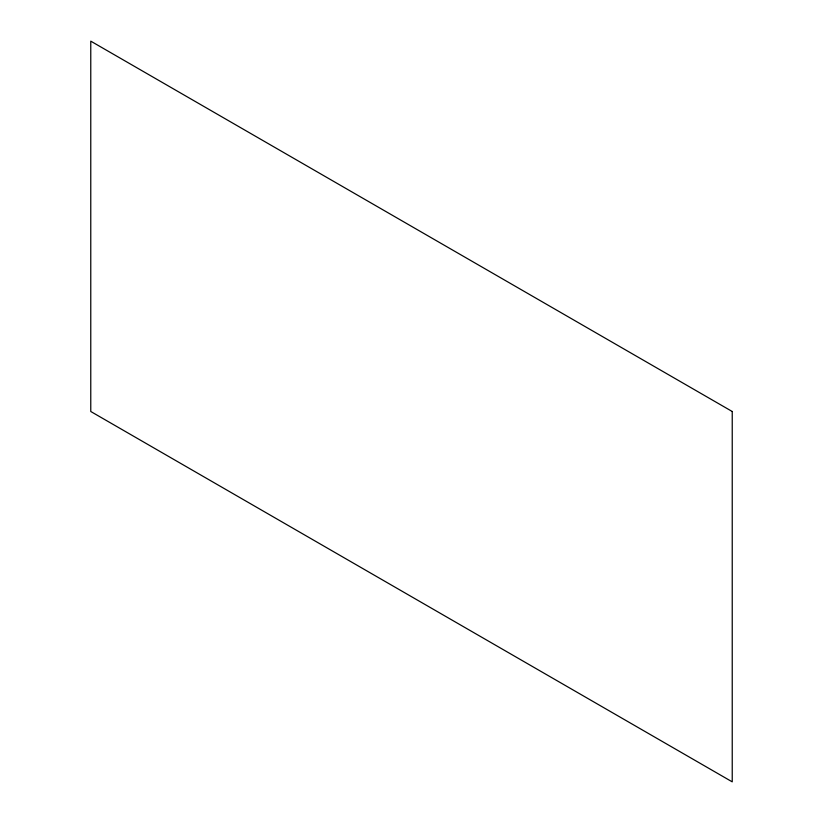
<?xml version="1.0" encoding="UTF-8"?>
<svg xmlns="http://www.w3.org/2000/svg" width="823" height="823" viewBox="0 0 823 823"><rect width="100%" height="100%" fill="white"/><g stroke="black" fill="none" stroke-linecap="round" stroke-linejoin="round"><path stroke-width="1.23" d="M732.233 411.5L90.767 41.15L90.767 411.5L732.233 781.85L732.233 411.5"/></g></svg>
